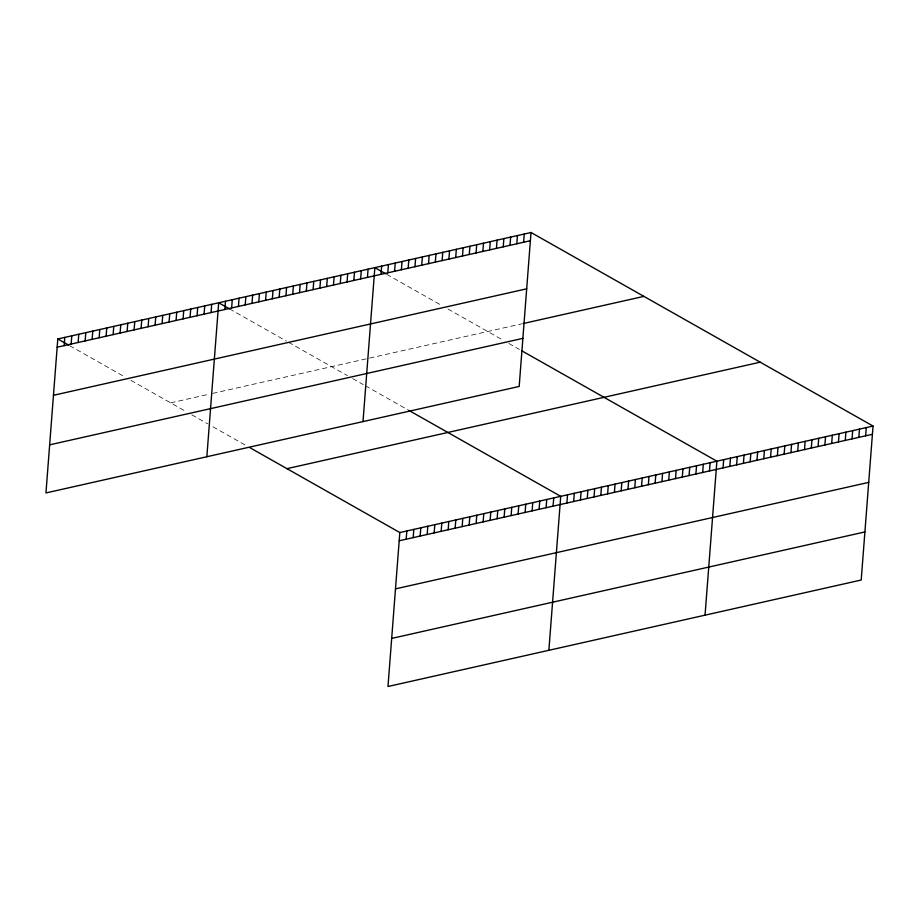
<?xml version="1.0" encoding="UTF-8"?>
<svg xmlns="http://www.w3.org/2000/svg" width="919" height="919" viewBox="0 0 919 919"><rect width="100%" height="100%" fill="white"/><g stroke="black" fill="none" stroke-linecap="round" stroke-linejoin="round"><path stroke-width="0.69" stroke-dasharray="4.59 3.45" d="M170.67 402.855L209.842 394.044M212.645 393.412L521.67 323.867M386.681 274.322L441.499 305.349M447.955 309.002L503.589 340.489M508.873 343.476L519.442 349.461M229.44 308.853L286.418 341.098M288.566 342.316L347.416 375.63M352.701 378.617L363.281 384.601M365.394 385.796L407.68 409.725M69.626 345.67L124.444 376.698M130.889 380.34L186.523 411.827M191.807 414.825L207.671 423.797M212.955 426.784L246.786 445.933"/><path stroke-width="1.38" d="M57.794 338.973L45.95 492.94L519.178 386.451L531.021 232.496L57.794 338.973L68.546 345.062M64.158 345.636L64.789 337.399M71.154 344.062L71.785 335.826M78.149 342.488L78.781 334.252M85.145 340.915L85.777 332.678M92.141 339.341L92.773 331.104M99.137 337.767L99.769 329.53M106.133 336.193L106.765 327.957M113.129 334.619L113.761 326.383M120.125 333.046L120.757 324.809M127.121 331.472L127.752 323.235M134.117 329.898L134.748 321.661M141.112 328.324L141.744 320.088M148.108 326.75L148.74 318.514M155.104 325.177L155.736 316.94M162.1 323.603L162.732 315.366M169.096 322.029L169.728 313.793M176.08 320.455L176.724 312.219M183.076 318.882L183.72 310.645M190.072 317.308L190.715 309.071M197.068 315.734L197.711 307.497M204.064 314.16L204.707 305.924M211.06 312.586L211.692 304.35M206.844 456.732L218.688 302.776L229.44 308.853M224.845 309.485L225.477 301.248M231.634 307.957L232.277 299.72M238.423 306.429L239.066 298.193M245.212 304.901L245.855 296.665M252.013 303.373L252.645 295.137M258.802 301.846L259.434 293.609M265.591 300.318L266.223 292.081M272.38 298.79L273.012 290.553M279.169 297.262L279.801 289.025M285.958 295.734L286.59 287.498M292.747 294.206L293.379 285.97M299.537 292.679L300.168 284.442M306.326 291.151L306.957 282.914M313.115 289.623L313.747 281.386M319.904 288.095L320.536 279.858M326.693 286.567L327.325 278.331M333.482 285.039L334.114 276.803M340.271 283.512L340.903 275.275M347.06 281.984L347.692 273.747M353.849 280.456L354.481 272.219M360.639 278.928L361.282 270.691M367.428 277.4L368.071 269.164M363.005 421.591L374.86 267.636L385.601 273.713M381.017 274.344L381.649 266.108M387.807 272.817L388.438 264.58M394.596 271.289L395.227 263.052M401.385 269.761L402.017 261.524M408.174 268.233L408.806 259.997M414.963 266.705L415.595 258.469M249.957 447.725L399.822 532.549L387.979 686.504L861.206 580.027L873.05 426.06L531.021 232.496M421.752 265.177L422.384 256.941M406.187 539.2L406.818 530.975M428.541 263.65L429.173 255.413M413.182 537.626L413.814 529.401M435.33 262.122L435.962 253.885M420.178 536.053L420.81 527.828M442.119 260.594L442.751 252.357M427.174 534.479L427.806 526.254M448.909 259.066L449.54 250.83M434.17 532.905L434.802 524.669M455.698 257.538L456.329 249.302M441.166 531.331L441.798 523.095M462.487 256.01L463.119 247.774M448.162 529.758L448.794 521.521M469.276 254.483L469.908 246.246M476.065 252.955L476.697 244.718M455.158 528.184L455.79 519.947M482.854 251.427L483.497 243.19M462.154 526.61L462.785 518.373M489.643 249.899L490.286 241.663M469.149 525.036L469.781 516.8M496.432 248.371L497.076 240.135M476.145 523.462L476.777 515.226M503.233 246.843L503.865 238.607M483.141 521.889L483.773 513.652M510.022 245.316L510.654 237.079M490.137 520.315L490.769 512.078M516.811 243.788L517.443 235.551M497.133 518.741L497.765 510.504M523.6 242.26L524.232 234.023M504.129 517.167L504.761 508.931M511.125 515.593L511.757 507.357M518.121 514.02L518.753 505.783M525.117 512.446L525.748 504.209M532.112 510.872L532.744 502.636M539.097 509.298L539.74 501.062M546.093 507.725L546.736 499.488M553.089 506.151L553.732 497.914M548.873 650.307L560.728 496.34L408.737 410.322M566.874 503.049L567.517 494.813M573.663 501.521L574.306 493.285M580.463 499.993L581.095 491.757M587.252 498.466L587.884 490.229M594.042 496.938L594.673 488.701M600.831 495.41L601.463 487.173M607.62 493.882L608.252 485.646M614.409 492.354L615.041 484.118M621.198 490.826L621.83 482.59M627.987 489.299L628.619 481.062M634.776 487.771L635.408 479.534M641.565 486.243L642.197 478.006M648.354 484.715L648.986 476.479M655.144 483.187L655.775 474.951M661.933 481.659L662.565 473.423M668.722 480.132L669.354 471.895M675.511 478.604L676.143 470.367M682.3 477.076L682.943 468.839M689.089 475.548L689.732 467.311M695.878 474.02L696.522 465.784M702.679 472.492L703.311 464.256M709.468 470.965L710.1 462.728M705.045 615.167L716.889 461.2L521.555 350.656M723.046 467.909L723.678 459.672M729.835 466.381L730.467 458.144M736.624 464.853L737.256 456.617M743.414 463.325L744.045 455.089M750.203 461.797L750.834 453.561M756.992 460.27L757.624 452.033M763.781 458.742L764.413 450.505M770.57 457.214L771.202 448.977M777.359 455.686L777.991 447.45M784.148 454.158L784.78 445.922M790.937 452.63L791.569 444.394M797.726 451.103L798.358 442.866M804.516 449.575L805.147 441.338M811.305 448.047L811.948 439.81M818.094 446.519L818.737 438.283M824.883 444.991L825.526 436.755M831.684 443.463L832.315 435.227M838.473 441.936L839.104 433.699M845.262 440.408L845.894 432.171M852.051 438.88L852.683 430.643M858.84 437.352L859.472 429.116M865.629 435.824L866.261 427.588M57.162 347.21L530.389 240.732M53.463 395.296L526.69 288.819M523.037 323.568L643.886 296.377M49.649 444.842L522.877 338.364M286.958 468.667L760.185 362.189M399.822 532.549L873.05 426.06M399.191 540.774L872.418 434.296M395.492 588.872L868.719 482.383M391.678 638.418L864.905 531.94"/></g></svg>
